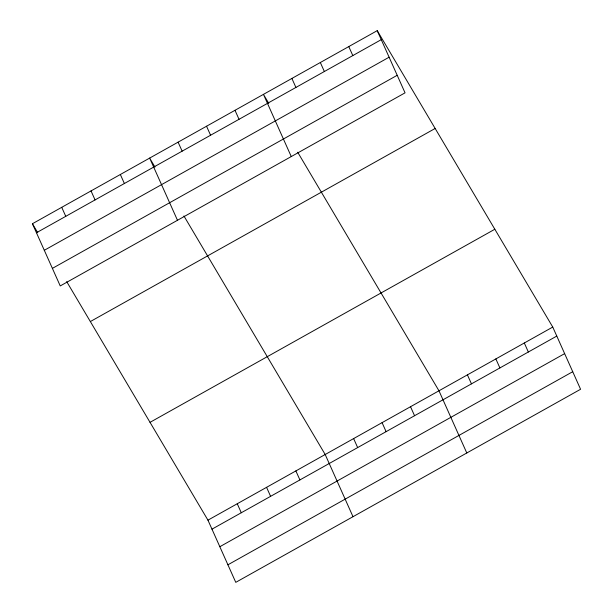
<?xml version="1.0" encoding="UTF-8"?>
<svg xmlns="http://www.w3.org/2000/svg" width="613" height="613" viewBox="0 0 613 613"><rect width="100%" height="100%" fill="white"/><g stroke="black" fill="none" stroke-linecap="round" stroke-linejoin="round"><path stroke-width="0.92" d="M377.233 30.65L405.047 92.839L60.243 285.934L32.42 223.737L377.233 30.65L552.757 327.066L580.58 389.263L235.767 582.35L207.953 520.161L66.694 281.612M36.451 232.748L381.255 39.653M44.297 250.296L389.109 57.208M52.389 268.379L397.201 75.292M90.349 321.557L435.153 128.469M150.024 422.342L494.837 229.247M207.953 520.161L552.757 327.066M211.975 529.165L556.788 336.077M219.829 546.712L564.642 353.624M227.921 564.795L572.726 371.708M268.755 103.336L263.444 94.371L291.259 156.56M297.711 152.246L438.969 390.787L466.792 452.976M154.966 167.058L149.656 158.093L177.479 220.282M183.931 215.968L325.189 454.509L353.004 516.698M32.42 223.737L37.73 232.71M524.314 342.996L528.345 352.008M495.863 358.927L499.894 367.93M348.782 46.58L352.812 55.584M467.42 374.857L471.451 383.861M320.338 62.511L324.361 71.514M291.888 78.441L295.918 87.444M410.526 406.718L414.557 415.721M382.075 422.648L386.106 431.652M234.994 110.302L239.024 119.305M353.632 438.579L357.663 447.582M206.55 126.232L210.581 135.235M178.099 142.162L182.13 151.166M295.88 470.922L299.903 479.925M266.571 487.335L270.594 496.338M120.347 174.498L124.378 183.509M237.262 503.748L241.284 512.752M91.038 190.911L95.069 199.922M61.729 207.324L65.76 216.335"/></g></svg>
